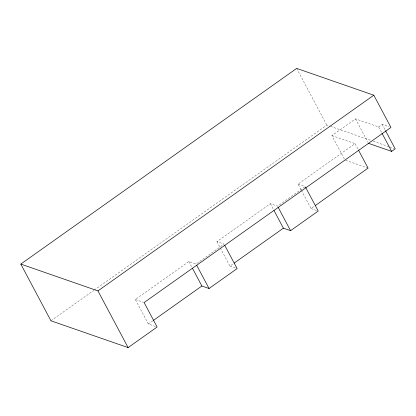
<?xml version="1.0" encoding="UTF-8"?>
<svg xmlns="http://www.w3.org/2000/svg" width="416" height="416" viewBox="0 0 416 416"><rect width="100%" height="100%" fill="white"/><g stroke="black" fill="none" stroke-linecap="round" stroke-linejoin="round"><path stroke-width="0.31" stroke-dasharray="2.08 1.56" d="M50.95 320.793L93.839 290.368M94.37 289.994L326.81 125.102L329.862 126.162M344.313 158.933L331.911 135.606L355.493 118.872L378.638 126.916L381.664 132.605M155.371 326.404L148.361 323.97L135.351 299.499L188.869 261.534L196.04 264.025L224.094 244.124L216.923 241.634L270.39 203.705L277.56 206.196L304.694 186.95M301.07 189.779L298.043 184.085L355.056 143.645L358.082 149.334M378.638 126.916L382.19 124.4L389.204 126.833M148.361 323.97L152.599 320.96M220.251 247.894L229.934 266.105L233.636 263.474M301.371 190.346L311.054 208.556L314.751 205.936M330.476 126.376L370.776 140.379M373.22 141.227L389.095 146.744M389.704 146.957L393.978 148.439M331.911 135.606L355.056 143.645M345.53 160.285L368.066 168.116M298.043 184.085L305.219 186.581M311.054 208.556L317.632 210.839M229.934 266.105L237.104 268.596M135.351 299.499L143.53 302.344M382.19 124.4L385.216 130.088M355.493 118.872L367.9 142.204M296.66 68.401L326.81 125.102M270.39 203.705L273.416 209.394M216.923 241.634L219.95 247.322M188.869 261.534L191.896 267.223"/><path stroke-width="0.62" d="M20.8 264.087L296.66 68.401L373.818 95.207L390.957 127.442L144.118 302.546L157.123 327.012L128.107 347.599L50.95 320.793L20.8 264.087L97.952 290.898L128.107 347.599M97.952 290.898L373.818 95.207M153.13 320.585L201.88 286.005L209.05 288.496L237.104 268.596L224.702 245.263M234.166 263.099L283.4 228.176L290.571 230.667L318.23 211.047L305.521 187.148M315.276 205.561L368.066 168.116L358.384 149.906M368.503 143.343L391.648 151.382L395.2 148.866L385.518 130.655M381.966 133.177L391.648 151.382M278.169 207.334L290.571 230.667M274.019 210.532L283.4 228.176M196.648 265.164L209.05 288.496M192.499 268.362L201.88 286.005"/></g></svg>
